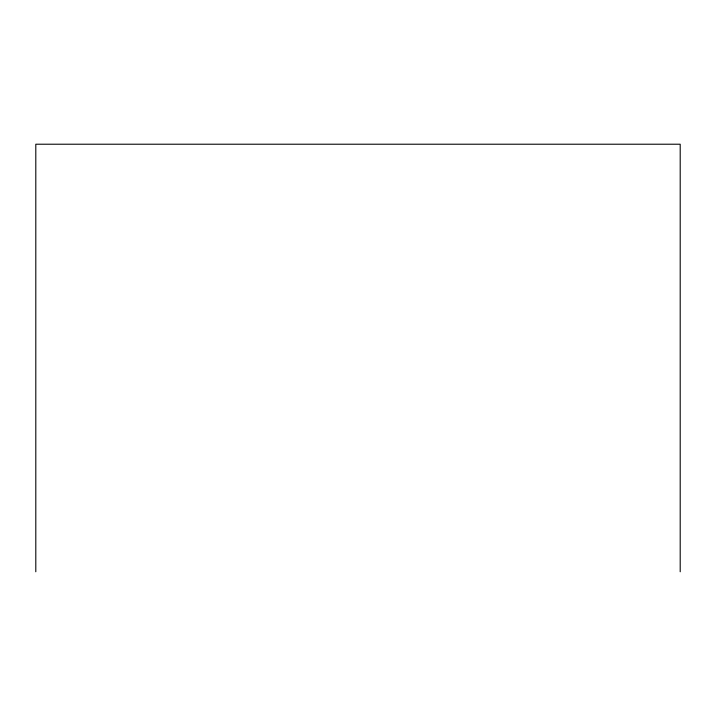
<?xml version="1.0" encoding="UTF-8"?>
<svg xmlns="http://www.w3.org/2000/svg" width="716" height="716" viewBox="0 0 716 716"><rect width="100%" height="100%" fill="white"/><g stroke="black" fill="none" stroke-linecap="round" stroke-linejoin="round"><path stroke-width="1.07" d="M680.2 571.78L680.2 144.22L35.8 144.22L35.8 571.78"/></g></svg>
